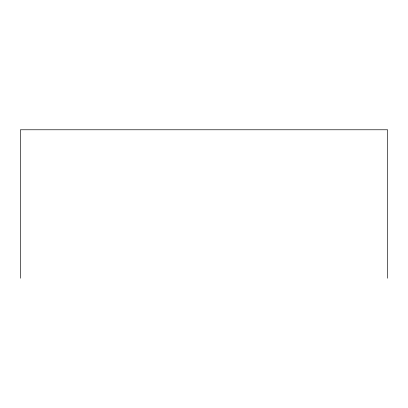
<?xml version="1.0" encoding="UTF-8"?>
<svg xmlns="http://www.w3.org/2000/svg" width="408" height="408" viewBox="0 0 408 408"><rect width="100%" height="100%" fill="white"/><g stroke="black" fill="none" stroke-linecap="round" stroke-linejoin="round"><path stroke-width="0.61" d="M387.6 278.225L387.6 129.775L20.4 129.775L20.4 278.225"/></g></svg>
